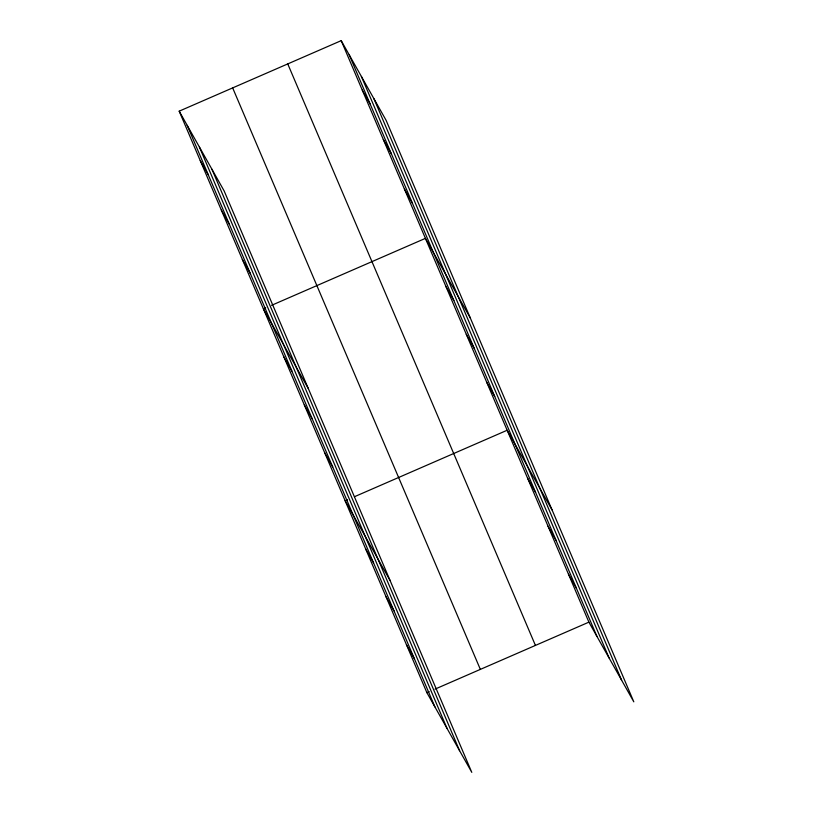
<?xml version="1.0" encoding="UTF-8"?>
<svg xmlns="http://www.w3.org/2000/svg" width="813" height="813" viewBox="0 0 813 813"><rect width="100%" height="100%" fill="white"/><g stroke="black" fill="none" stroke-linecap="round" stroke-linejoin="round"><path stroke-width="1.22" d="M179.195 111.168L224.103 190.852L471.794 772.35L426.886 692.666L179.195 111.168L341.206 40.65L386.114 120.334L633.805 701.832L588.897 622.148L341.206 40.65M265.739 307.863L263.412 308.869L308.31 388.563M271.552 305.332L425.423 238.361L470.331 318.046M347.476 499.751L345.149 500.767L390.047 580.452M354.448 496.723L507.16 430.25L552.068 509.944M426.886 692.666L429.213 691.65M435.026 689.119L588.897 622.148M362.263 90.08L370.261 104.267M383.319 139.501L391.317 153.698M404.376 188.931L412.374 203.128M445.859 286.328L453.857 300.525M466.296 334.306L474.294 348.503M486.733 382.283L494.731 396.47M527.596 478.227L535.594 492.424M548.033 526.204L556.031 540.391M568.47 574.171L576.468 588.368M200.252 160.588L208.25 174.785M221.309 210.018L229.307 224.215M242.355 259.449L250.353 273.635M283.849 356.846L291.847 371.043M304.286 404.823L312.273 419.01M324.712 452.79L332.71 466.987M365.586 548.745L373.584 562.931M386.023 596.712L394.02 610.909M406.449 644.689L414.447 658.886M373.939 98.729L621.62 680.227M361.389 76.452L609.079 657.951M349.204 54.847L596.894 636.345M287.751 63.922L535.432 645.42M232.66 87.895L480.351 669.394M211.919 169.236L459.609 750.734M199.378 146.97L447.059 728.468M187.193 125.354L434.884 706.853"/></g></svg>
